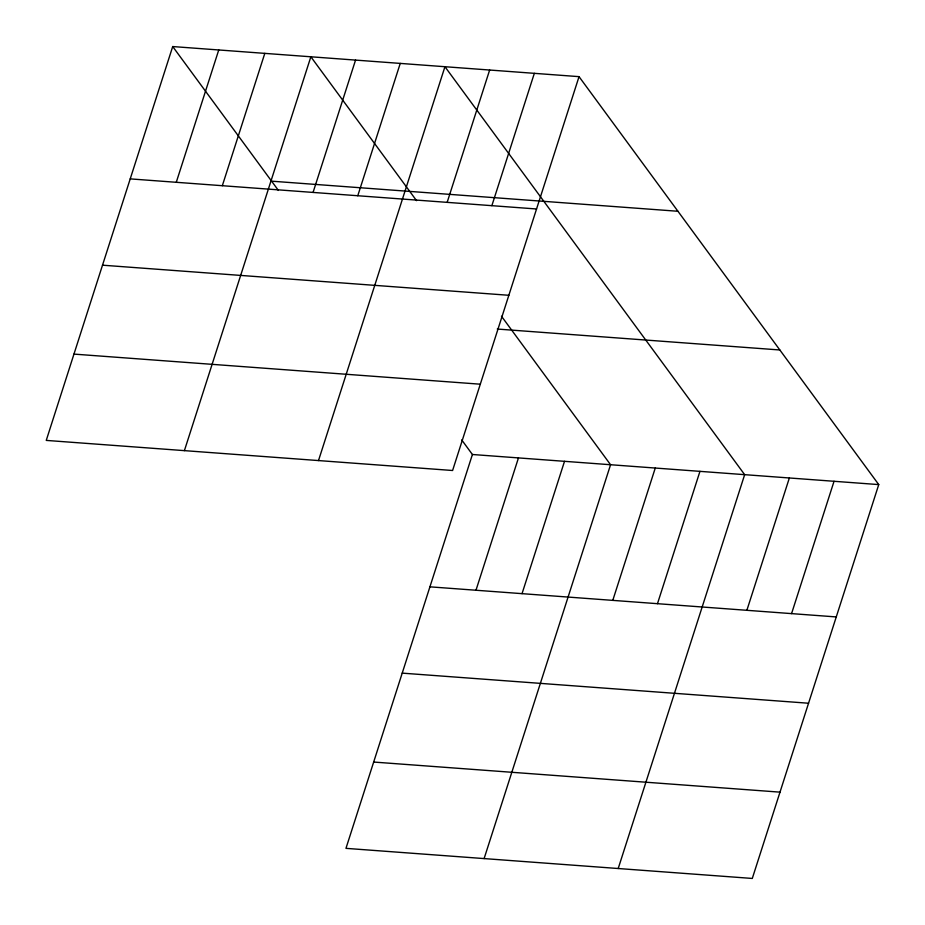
<?xml version="1.0" encoding="UTF-8"?>
<svg xmlns="http://www.w3.org/2000/svg" width="925" height="925" viewBox="0 0 925 925"><rect width="100%" height="100%" fill="white"/><g stroke="black" fill="none" stroke-linecap="round" stroke-linejoin="round"><path stroke-width="1.39" d="M172.709 46.551L46.25 440.404L452.591 470.501L579.038 76.648L172.709 46.551L278.402 190.423M176.27 182.294L218.751 49.962M222.324 185.705L264.804 53.372M184.399 450.637L310.858 56.783L416.551 200.656M313.066 192.423L355.558 60.09M357.767 195.742L400.248 63.409M318.501 460.569L444.948 66.716L744.66 474.664L618.201 868.517M447.157 202.355L489.649 70.023M491.857 205.674L534.338 73.341M461.702 439.907L472.409 454.499L345.962 848.352L752.291 878.449L878.75 484.596L579.038 76.648M475.982 590.243L518.462 457.91M522.035 593.653L564.516 461.321M484.11 858.585L610.569 464.732L501.477 316.234M612.778 600.371L655.27 468.038M657.478 603.678L699.959 471.345M746.868 610.303L789.36 477.971M791.569 613.61L834.049 481.278M271.603 181.173L677.944 211.27M130.217 178.883L536.558 208.981M102.513 265.186L508.842 295.283M497.268 329.046L779.844 349.974M73.954 354.102L480.295 384.199M472.409 454.499L878.75 484.596M429.928 586.832L836.258 616.929M402.213 673.134L808.554 703.231M373.665 762.05L780.006 792.147"/></g></svg>
